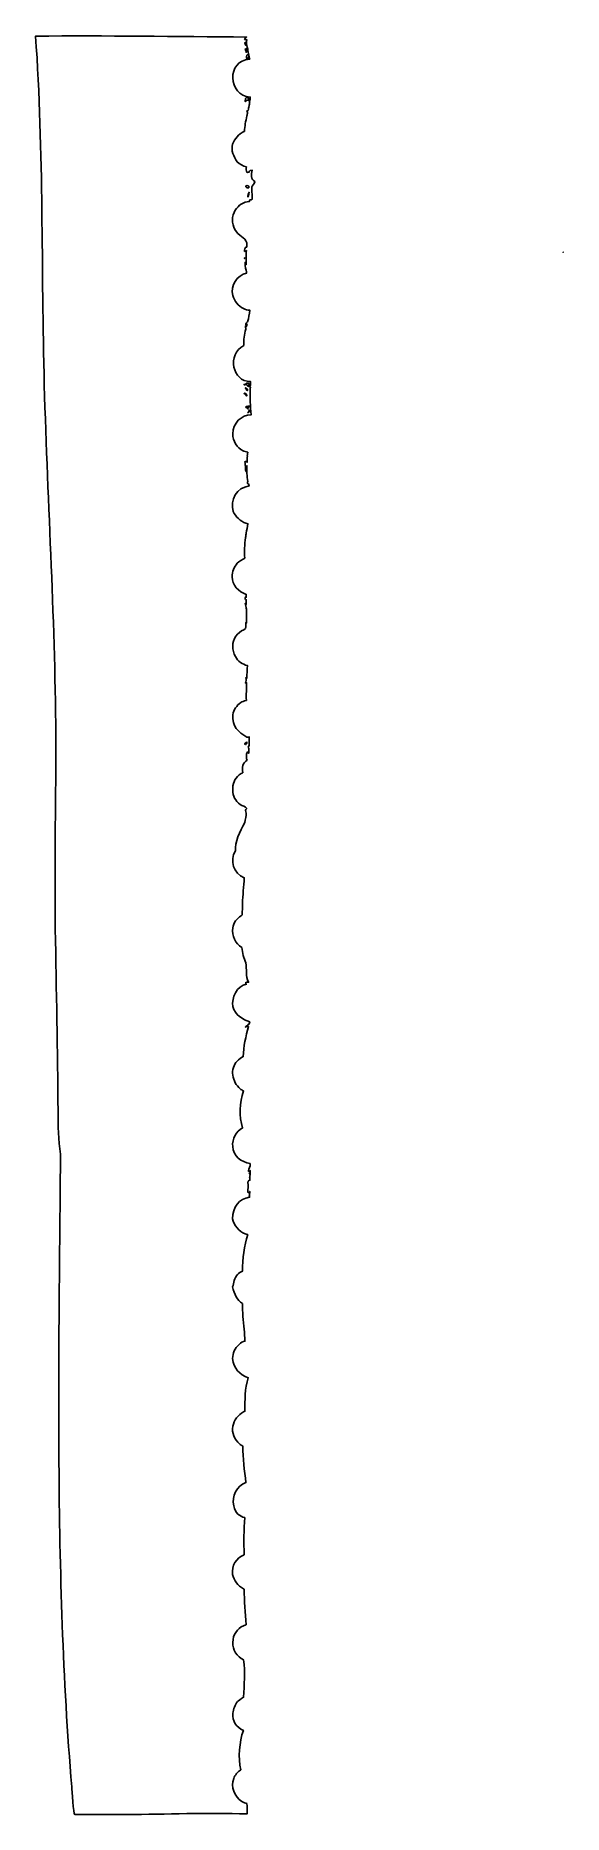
# Model space of a CAD drawing. Header units: centimetres. Extents: x -3.3 to 3.3, y -11.2 to 11.2.
import ezdxf

# ---------------------------------------------------------------- set-up
doc = ezdxf.new("R2010")
doc.units = ezdxf.units.CM
doc.header["$MEASUREMENT"] = 0
doc.layers.add('Camada 1', color=7, linetype='Continuous')

msp = doc.modelspace()

# ---------------------------------------------------------------- linework, layer by layer
at = {"layer": 'Camada 1'}
for points, knots in [([(-0.65872, -11.02086), (-0.68007, -11.01559), (-0.70187, -11.00951), (-0.72254, -10.99583), (-0.72254, -10.99583), (-0.81438, -10.93495), (-0.8642, -10.81295), (-0.82515, -10.70799), (-0.82515, -10.70799), (-0.80793, -10.66179), (-0.77655, -10.62586), (-0.73686, -10.59898), (-0.73686, -10.59898), (-0.77348, -10.446), (-0.75361, -10.25132), (-0.70432, -10.10492), (-0.70432, -10.10492), (-0.78613, -10.0664), (-0.8473, -9.98882), (-0.83656, -9.88952), (-0.83656, -9.88952), (-0.83074, -9.83607), (-0.81037, -9.78419), (-0.776, -9.74262), (-0.776, -9.74262), (-0.76894, -9.7341), (-0.73478, -9.70957), (-0.70149, -9.68909), (-0.70149, -9.68909), (-0.69522, -9.53246), (-0.6772, -9.37315), (-0.70257, -9.21848), (-0.70257, -9.21848), (-0.7118, -9.21374), (-0.72083, -9.20848), (-0.72974, -9.20253), (-0.72974, -9.20253), (-0.8097, -9.1494), (-0.84949, -9.05918), (-0.83364, -8.96419), (-0.83364, -8.96419), (-0.81909, -8.87669), (-0.75628, -8.80451), (-0.67121, -8.77888), (-0.67121, -8.77888), (-0.67097, -8.7788), (-0.67081, -8.77872), (-0.6706, -8.77867), (-0.6706, -8.77867), (-0.67505, -8.62929), (-0.69383, -8.4808), (-0.69539, -8.33142), (-0.69539, -8.33142), (-0.69833, -8.33026), (-0.70153, -8.32951), (-0.70431, -8.32806), (-0.70431, -8.32806), (-0.77141, -8.29255), (-0.82096, -8.22022), (-0.83835, -8.14719), (-0.83835, -8.14719), (-0.85735, -8.03733), (-0.78908, -7.94111), (-0.69526, -7.90039), (-0.69526, -7.90039), (-0.69658, -7.74497), (-0.6996, -7.58977), (-0.68666, -7.43464), (-0.68666, -7.43464), (-0.75072, -7.41784), (-0.80337, -7.38096), (-0.82477, -7.28756), (-0.82477, -7.28756), (-0.85274, -7.16559), (-0.78582, -7.03478), (-0.67274, -6.99482), (-0.67274, -6.99482), (-0.68814, -6.84234), (-0.71264, -6.69073), (-0.71158, -6.53709), (-0.71158, -6.53709), (-0.72574, -6.52931), (-0.73936, -6.52047), (-0.75177, -6.50947), (-0.75177, -6.50947), (-0.8121, -6.45579), (-0.85358, -6.36927), (-0.83625, -6.28778), (-0.83625, -6.28778), (-0.82, -6.21145), (-0.77151, -6.14199), (-0.70099, -6.10723), (-0.70099, -6.10723), (-0.6957, -6.10461), (-0.69038, -6.10234), (-0.68501, -6.10032), (-0.68501, -6.10032), (-0.68546, -5.95731), (-0.68705, -5.81629), (-0.64291, -5.67939), (-0.64291, -5.67939), (-0.75139, -5.64013), (-0.82801, -5.56173), (-0.83838, -5.4373), (-0.83838, -5.4373), (-0.84081, -5.37084), (-0.80798, -5.30932), (-0.76149, -5.26387), (-0.76149, -5.26387), (-0.734, -5.23699), (-0.70958, -5.22577), (-0.68524, -5.22008), (-0.68524, -5.22008), (-0.68672, -5.1706), (-0.68783, -5.1206), (-0.69286, -5.07035), (-0.69286, -5.07035), (-0.70376, -4.96161), (-0.7163, -4.8549), (-0.71662, -4.74788), (-0.71662, -4.74788), (-0.78295, -4.70705), (-0.81833, -4.62993), (-0.83838, -4.5401), (-0.83838, -4.5401), (-0.82616, -4.48544), (-0.81557, -4.42794), (-0.77869, -4.38347), (-0.77869, -4.38347), (-0.76279, -4.36434), (-0.73892, -4.3514), (-0.71424, -4.34018), (-0.71424, -4.34018), (-0.71469, -4.18363), (-0.69119, -4.02424), (-0.64817, -3.87954), (-0.64817, -3.87954), (-0.66275, -3.87695), (-0.67675, -3.87552), (-0.68265, -3.87353), (-0.68265, -3.87353), (-0.76036, -3.84734), (-0.82187, -3.76211), (-0.83838, -3.68393), (-0.83838, -3.68393), (-0.84378, -3.53992), (-0.75445, -3.43035), (-0.62605, -3.41456), (-0.62605, -3.41456), (-0.62597, -3.41017), (-0.62586, -3.40578), (-0.62579, -3.40138), (-0.62579, -3.40138), (-0.6319, -3.39858), (-0.63489, -3.3968), (-0.626, -3.39659), (-0.626, -3.39659), (-0.62589, -3.39667), (-0.62581, -3.39675), (-0.62571, -3.39683), (-0.62571, -3.39683), (-0.62539, -3.3782), (-0.62502, -3.35958), (-0.62465, -3.34095), (-0.62465, -3.34095), (-0.63105, -3.35132), (-0.63759, -3.3591), (-0.64174, -3.35648), (-0.64174, -3.35648), (-0.655, -3.34809), (-0.64304, -3.29052), (-0.64245, -3.2779), (-0.64245, -3.2779), (-0.6406, -3.23975), (-0.66444, -3.2212), (-0.622, -3.19577), (-0.622, -3.19577), (-0.62189, -3.19831), (-0.62197, -3.20093), (-0.622, -3.20355), (-0.622, -3.20355), (-0.62184, -3.19487), (-0.62168, -3.18622), (-0.6215, -3.17754), (-0.6215, -3.17754), (-0.62354, -3.17315), (-0.62557, -3.16878), (-0.62764, -3.16442), (-0.62764, -3.16442), (-0.62523, -3.16524), (-0.62327, -3.16577), (-0.62129, -3.16627), (-0.62129, -3.16627), (-0.62105, -3.15376), (-0.62076, -3.14124), (-0.62058, -3.12873), (-0.62058, -3.12873), (-0.62553, -3.12042), (-0.62979, -3.11278), (-0.63, -3.10836), (-0.63, -3.10836), (-0.62794, -3.115), (-0.62444, -3.11908), (-0.62053, -3.12201), (-0.62053, -3.12201), (-0.62029, -3.10735), (-0.62024, -3.09272), (-0.62005, -3.07806), (-0.62005, -3.07806), (-0.625, -3.08452), (-0.6314, -3.08886), (-0.63931, -3.09081), (-0.63931, -3.09081), (-0.64746, -3.08001), (-0.63177, -3.04662), (-0.61947, -3.02112), (-0.61947, -3.02112), (-0.61942, -3.01096), (-0.61921, -3.00077), (-0.61915, -2.99064), (-0.61915, -2.99064), (-0.73403, -2.97336), (-0.82687, -2.89769), (-0.83788, -2.77712), (-0.83788, -2.77712), (-0.84658, -2.68245), (-0.797, -2.58741), (-0.7148, -2.54394), (-0.7148, -2.54394), (-0.7588, -2.39506), (-0.75523, -2.23223), (-0.70223, -2.08013), (-0.70223, -2.08013), (-0.71721, -2.07198), (-0.73242, -2.06373), (-0.7453, -2.05367), (-0.7453, -2.05367), (-0.79277, -2.00856), (-0.82777, -1.94953), (-0.83682, -1.88405), (-0.83682, -1.88405), (-0.84619, -1.81645), (-0.82745, -1.75467), (-0.78073, -1.70474), (-0.78073, -1.70474), (-0.75943, -1.68193), (-0.73393, -1.66304), (-0.70612, -1.64889), (-0.70612, -1.64889), (-0.70379, -1.52501), (-0.67363, -1.3946), (-0.63947, -1.27059), (-0.63947, -1.27059), (-0.64876, -1.26839), (-0.66066, -1.26966), (-0.6777, -1.27771), (-0.6777, -1.27771), (-0.6804, -1.27858), (-0.64849, -1.2463), (-0.63087, -1.23985), (-0.63087, -1.23985), (-0.62838, -1.23109), (-0.6259, -1.22236), (-0.62344, -1.21368), (-0.62344, -1.21368), (-0.70681, -1.18418), (-0.81193, -1.12872), (-0.83455, -1.01961), (-0.83455, -1.01961), (-0.85654, -0.91388), (-0.78229, -0.75791), (-0.66532, -0.74119), (-0.66532, -0.74119), (-0.6718, -0.73667), (-0.67535, -0.73069), (-0.67617, -0.72307), (-0.67617, -0.72307), (-0.66532, -0.71548), (-0.65297, -0.7132), (-0.63915, -0.71643), (-0.63915, -0.71643), (-0.6795, -0.63795), (-0.6596, -0.55495), (-0.67132, -0.4728), (-0.67132, -0.4728), (-0.69841, -0.41343), (-0.71664, -0.34932), (-0.72437, -0.28018), (-0.72437, -0.28018), (-0.8038, -0.23099), (-0.84722, -0.13529), (-0.8369, -0.03473), (-0.8369, -0.03473), (-0.83021, 0.03052), (-0.78663, 0.08383), (-0.73276, 0.11889), (-0.73276, 0.11889), (-0.72771, 0.1222), (-0.72241, 0.12519), (-0.71712, 0.12815), (-0.71712, 0.12815), (-0.71807, 0.1789), (-0.71601, 0.22763), (-0.71474, 0.26833), (-0.71474, 0.26833), (-0.71138, 0.37721), (-0.69984, 0.48587), (-0.69249, 0.59459), (-0.69249, 0.59459), (-0.8246, 0.64468), (-0.87979, 0.81443), (-0.80462, 0.93365), (-0.80462, 0.93365), (-0.80827, 1.04073), (-0.75268, 1.17262), (-0.68622, 1.28785), (-0.68622, 1.28785), (-0.68603, 1.32502), (-0.66233, 1.37715), (-0.66984, 1.40749), (-0.66984, 1.40749), (-0.67484, 1.42786), (-0.68691, 1.44974), (-0.66233, 1.46379), (-0.66233, 1.46379), (-0.67696, 1.49379), (-0.71665, 1.4958), (-0.74528, 1.51594), (-0.74528, 1.51594), (-0.80537, 1.55679), (-0.83526, 1.62238), (-0.83818, 1.69371), (-0.83818, 1.69371), (-0.84133, 1.77242), (-0.81683, 1.83547), (-0.75582, 1.88707), (-0.75582, 1.88707), (-0.74077, 1.89982), (-0.72415, 1.9072), (-0.70952, 1.91501), (-0.70952, 1.91501), (-0.72643, 1.97171), (-0.70881, 2.04013), (-0.65647, 2.07212), (-0.65647, 2.07212), (-0.68105, 2.10379), (-0.65748, 2.21555), (-0.63612, 2.15837), (-0.63612, 2.15837), (-0.63551, 2.17758), (-0.63501, 2.19676), (-0.6344, 2.21597), (-0.6344, 2.21597), (-0.64554, 2.22724), (-0.6452, 2.2387), (-0.63326, 2.25463), (-0.63326, 2.25463), (-0.63215, 2.29067), (-0.63109, 2.3267), (-0.63024, 2.36274), (-0.63024, 2.36274), (-0.64101, 2.36189), (-0.65363, 2.35528), (-0.65966, 2.35869), (-0.65966, 2.35869), (-0.76801, 2.41954), (-0.85048, 2.49929), (-0.83608, 2.64005), (-0.83608, 2.64005), (-0.82986, 2.70117), (-0.78547, 2.75797), (-0.73697, 2.79391), (-0.73697, 2.79391), (-0.7244, 2.80322), (-0.69585, 2.81201), (-0.66678, 2.82), (-0.66678, 2.82), (-0.66794, 2.89506), (-0.66667, 2.97007), (-0.66368, 3.04508), (-0.66368, 3.04508), (-0.66786, 3.04331), (-0.67265, 3.0409), (-0.67868, 3.03727), (-0.67868, 3.03727), (-0.66574, 3.04587), (-0.6659, 3.10162), (-0.67373, 3.10559), (-0.67373, 3.10559), (-0.67063, 3.10403), (-0.66637, 3.10107), (-0.66143, 3.09715), (-0.66143, 3.09715), (-0.65881, 3.15068), (-0.6555, 3.2042), (-0.6519, 3.2577), (-0.6519, 3.2577), (-0.71596, 3.27254), (-0.77379, 3.31168), (-0.80422, 3.37015), (-0.80422, 3.37015), (-0.84634, 3.45132), (-0.8542, 3.54978), (-0.79848, 3.62603), (-0.79848, 3.62603), (-0.77276, 3.66119), (-0.73826, 3.68966), (-0.69871, 3.70781), (-0.69871, 3.70781), (-0.65918, 3.72601), (-0.6754, 3.75681), (-0.67299, 3.79832), (-0.67299, 3.79832), (-0.66955, 3.79451), (-0.66614, 3.7921), (-0.6627, 3.79033), (-0.6627, 3.79033), (-0.66368, 3.85203), (-0.66495, 3.91376), (-0.66617, 3.97546), (-0.66617, 3.97546), (-0.66657, 3.9739), (-0.66707, 3.97244), (-0.66733, 3.97075), (-0.66733, 3.97075), (-0.67103, 3.99168), (-0.67379, 4.0179), (-0.67977, 4.04039), (-0.67977, 4.04039), (-0.67675, 4.03401), (-0.67236, 4.02891), (-0.6671, 4.02462), (-0.6671, 4.02462), (-0.66747, 4.04438), (-0.66784, 4.06415), (-0.66816, 4.08391), (-0.66816, 4.08391), (-0.68247, 4.08939), (-0.6906, 4.0983), (-0.67443, 4.12071), (-0.67443, 4.12071), (-0.67247, 4.11753), (-0.67046, 4.11539), (-0.66842, 4.11341), (-0.66842, 4.11341), (-0.66861, 4.12608), (-0.66868, 4.13878), (-0.66882, 4.15148), (-0.66882, 4.15148), (-0.76214, 4.17947), (-0.84567, 4.27253), (-0.84567, 4.37098), (-0.84567, 4.37098), (-0.84567, 4.43387), (-0.82125, 4.49467), (-0.78011, 4.54193), (-0.78011, 4.54193), (-0.75699, 4.56852), (-0.71177, 4.58471), (-0.68531, 4.60718), (-0.68531, 4.60718), (-0.69502, 4.68806), (-0.68901, 4.77575), (-0.67708, 4.86197), (-0.67708, 4.86197), (-0.67835, 4.86231), (-0.67925, 4.8629), (-0.68073, 4.86308), (-0.68073, 4.86308), (-0.67901, 4.86411), (-0.67787, 4.86528), (-0.6765, 4.86641), (-0.6765, 4.86641), (-0.67441, 4.88131), (-0.67213, 4.89615), (-0.66975, 4.91094), (-0.66975, 4.91094), (-0.67028, 4.9138), (-0.67068, 4.91663), (-0.67078, 4.91935), (-0.67078, 4.91935), (-0.66985, 4.91895), (-0.6694, 4.9184), (-0.66861, 4.91795), (-0.66861, 4.91795), (-0.66194, 4.95867), (-0.65448, 4.99862), (-0.64726, 5.03688), (-0.64726, 5.03688), (-0.65438, 5.04016), (-0.66314, 5.04283), (-0.67441, 5.04474), (-0.67441, 5.04474), (-0.74508, 5.06694), (-0.79715, 5.12631), (-0.83086, 5.18994), (-0.83086, 5.18994), (-0.87756, 5.33707), (-0.78427, 5.49305), (-0.63258, 5.51109), (-0.63258, 5.51109), (-0.63533, 5.51993), (-0.63795, 5.52882), (-0.6402, 5.53776), (-0.6402, 5.53776), (-0.64242, 5.53739), (-0.64467, 5.53694), (-0.64692, 5.5363), (-0.64692, 5.5363), (-0.65578, 5.54662), (-0.6534, 5.55776), (-0.64724, 5.56879), (-0.64724, 5.56879), (-0.65973, 5.63263), (-0.66192, 5.69841), (-0.65999, 5.76458), (-0.65999, 5.76458), (-0.67465, 5.74193), (-0.68407, 5.71875), (-0.66576, 5.68991), (-0.66576, 5.68991), (-0.67806, 5.7042), (-0.67999, 5.71764), (-0.67708, 5.73087), (-0.67708, 5.73087), (-0.68057, 5.76066), (-0.67856, 5.79413), (-0.68356, 5.81564), (-0.68356, 5.81564), (-0.67493, 5.82247), (-0.66657, 5.81416), (-0.65832, 5.80701), (-0.65832, 5.80701), (-0.65697, 5.83357), (-0.65517, 5.86014), (-0.65329, 5.8866), (-0.65329, 5.8866), (-0.65477, 5.88726), (-0.65623, 5.8879), (-0.65768, 5.88856), (-0.65768, 5.88856), (-0.65908, 5.89105), (-0.65652, 5.89396), (-0.65257, 5.89684), (-0.65257, 5.89684), (-0.65167, 5.90954), (-0.6508, 5.92224), (-0.6499, 5.93491), (-0.6499, 5.93491), (-0.66914, 5.94396), (-0.69734, 5.94846), (-0.70578, 5.95237), (-0.70578, 5.95237), (-0.78904, 5.99095), (-0.83611, 6.0741), (-0.83643, 6.1648), (-0.83643, 6.1648), (-0.83704, 6.30133), (-0.72949, 6.40255), (-0.60563, 6.40459), (-0.60563, 6.40459), (-0.61304, 6.45735), (-0.61669, 6.51156), (-0.61804, 6.56591), (-0.61804, 6.56591), (-0.61931, 6.56538), (-0.62032, 6.56464), (-0.62177, 6.56424), (-0.62177, 6.56424), (-0.62034, 6.5648), (-0.61928, 6.56567), (-0.61804, 6.56641), (-0.61804, 6.56641), (-0.6196, 6.62914), (-0.61815, 6.69198), (-0.61613, 6.75284), (-0.61613, 6.75284), (-0.63867, 6.76403), (-0.67468, 6.77096), (-0.66857, 6.79202), (-0.66857, 6.79202), (-0.69201, 6.75871), (-0.71239, 6.80028), (-0.68061, 6.78236), (-0.68061, 6.78236), (-0.66897, 6.80122), (-0.66299, 6.80607), (-0.63169, 6.8022), (-0.63169, 6.8022), (-0.65098, 6.79013), (-0.63616, 6.78066), (-0.6155, 6.77143), (-0.6155, 6.77143), (-0.61492, 6.78815), (-0.61431, 6.80469), (-0.61373, 6.82104), (-0.61373, 6.82104), (-0.84479, 6.81956), (-0.91157, 7.15923), (-0.69792, 7.27488), (-0.69792, 7.27488), (-0.7034, 7.34394), (-0.69101, 7.41188), (-0.67424, 7.47975), (-0.67424, 7.47975), (-0.67527, 7.49642), (-0.6757, 7.52047), (-0.6757, 7.52023), (-0.6757, 7.52023), (-0.67342, 7.51568), (-0.67033, 7.51187), (-0.66702, 7.50848), (-0.66702, 7.50848), (-0.66379, 7.52092), (-0.66051, 7.53335), (-0.65723, 7.54581), (-0.65723, 7.54581), (-0.66504, 7.54002), (-0.67329, 7.53483), (-0.67506, 7.53176), (-0.67506, 7.53176), (-0.67239, 7.54819), (-0.66569, 7.56224), (-0.6517, 7.57227), (-0.6517, 7.57227), (-0.6512, 7.57211), (-0.65091, 7.5719), (-0.65043, 7.57171), (-0.65043, 7.57171), (-0.6381, 7.61949), (-0.62688, 7.66749), (-0.6217, 7.71607), (-0.6217, 7.71607), (-0.65004, 7.71745), (-0.6779, 7.7243), (-0.70351, 7.73761), (-0.70351, 7.73761), (-0.76802, 7.77119), (-0.81649, 7.83185), (-0.83604, 7.90176), (-0.83604, 7.90176), (-0.87197, 8.02982), (-0.78286, 8.15311), (-0.66321, 8.18344), (-0.66321, 8.18344), (-0.66445, 8.19476), (-0.66615, 8.20611), (-0.66705, 8.21741), (-0.66705, 8.21741), (-0.68607, 8.24554), (-0.68295, 8.31412), (-0.68308, 8.31875), (-0.68308, 8.31875), (-0.67856, 8.30957), (-0.67406, 8.2983), (-0.67038, 8.28639), (-0.67038, 8.28639), (-0.67173, 8.34627), (-0.66919, 8.40593), (-0.66567, 8.46565), (-0.66567, 8.46565), (-0.67223, 8.4616), (-0.67961, 8.45766), (-0.68874, 8.45396), (-0.68874, 8.45396), (-0.69464, 8.47309), (-0.68758, 8.51016), (-0.6631, 8.50841), (-0.6631, 8.50841), (-0.66196, 8.52624), (-0.6608, 8.54408), (-0.65966, 8.56194), (-0.65966, 8.56194), (-0.6835, 8.63486), (-0.7679, 8.64938), (-0.80933, 8.72799), (-0.80933, 8.72799), (-0.85227, 8.80927), (-0.85455, 8.8941), (-0.80496, 8.97268), (-0.80496, 8.97268), (-0.76551, 9.03533), (-0.70296, 9.07693), (-0.62864, 9.08066), (-0.62864, 9.08066), (-0.62864, 9.13106), (-0.58919, 9.06582), (-0.59321, 9.13641), (-0.59321, 9.13641), (-0.5958, 9.17991), (-0.59686, 9.22849), (-0.5984, 9.26407), (-0.5984, 9.26407), (-0.5947, 9.26852), (-0.56586, 9.30812), (-0.5658, 9.31939), (-0.5658, 9.31939), (-0.56408, 9.3187), (-0.56252, 9.31833), (-0.56101, 9.31809), (-0.56101, 9.31809), (-0.56127, 9.32248), (-0.56157, 9.32685), (-0.56183, 9.33121), (-0.56183, 9.33121), (-0.61337, 9.36182), (-0.60943, 9.41998), (-0.59289, 9.47382), (-0.59289, 9.47382), (-0.63972, 9.48163), (-0.6148, 9.44143), (-0.6557, 9.4448), (-0.6557, 9.4448), (-0.67115, 9.46105), (-0.67414, 9.49444), (-0.66515, 9.51404), (-0.66515, 9.51404), (-0.70825, 9.52645), (-0.749, 9.54828), (-0.78239, 9.57841), (-0.78239, 9.57841), (-0.82541, 9.64495), (-0.86277, 9.72102), (-0.83827, 9.80185), (-0.83827, 9.80185), (-0.81464, 9.8698), (-0.7621, 9.92845), (-0.69669, 9.95854), (-0.69669, 9.95854), (-0.69455, 9.95952), (-0.69238, 9.96021), (-0.69023, 9.96111), (-0.69023, 9.96111), (-0.68769, 10.02395), (-0.67459, 10.09002), (-0.66023, 10.15415), (-0.66023, 10.15415), (-0.66036, 10.15426), (-0.66047, 10.15439), (-0.66063, 10.15452), (-0.66063, 10.15452), (-0.66042, 10.15455), (-0.66031, 10.1546), (-0.6601, 10.15465), (-0.6601, 10.15465), (-0.6569, 10.16894), (-0.65367, 10.18309), (-0.65047, 10.19712), (-0.65047, 10.19712), (-0.66127, 10.20971), (-0.66896, 10.22075), (-0.64428, 10.22435), (-0.64428, 10.22435), (-0.64007, 10.24308), (-0.63608, 10.26144), (-0.63256, 10.27933), (-0.63256, 10.27933), (-0.63531, 10.2846), (-0.63584, 10.2888), (-0.63031, 10.29097), (-0.63031, 10.29097), (-0.62769, 10.30494), (-0.62542, 10.31857), (-0.62359, 10.33182), (-0.62359, 10.33182), (-0.62597, 10.33058), (-0.62833, 10.32931), (-0.63073, 10.32804), (-0.63073, 10.32804), (-0.60348, 10.37241), (-0.66999, 10.35074), (-0.68058, 10.33452), (-0.68058, 10.33452), (-0.68214, 10.4022), (-0.65907, 10.40342), (-0.62131, 10.35069), (-0.62131, 10.35069), (-0.62025, 10.36048), (-0.61943, 10.37008), (-0.61903, 10.37934), (-0.61903, 10.37934), (-0.61884, 10.38352), (-0.61839, 10.38749), (-0.61792, 10.39146), (-0.61792, 10.39146), (-0.89446, 10.40882), (-0.92129, 10.85472), (-0.62398, 10.86562), (-0.62398, 10.86562), (-0.62837, 10.88023), (-0.63226, 10.89488), (-0.63565, 10.9097), (-0.63565, 10.9097), (-0.6365, 10.88988), (-0.65391, 10.83607), (-0.66674, 10.88753), (-0.66674, 10.88753), (-0.66722, 10.90139), (-0.66264, 10.93828), (-0.63729, 10.91669), (-0.63729, 10.91669), (-0.64298, 10.94273), (-0.64676, 10.96881), (-0.64869, 10.99466), (-0.64869, 10.99466), (-0.65713, 11.02469), (-0.66396, 11.05411), (-0.66512, 11.07708), (-0.66512, 11.07708), (-0.67668, 11.06808), (-0.67086, 11.05181), (-0.67192, 11.03898), (-0.67192, 11.03898), (-0.67666, 11.05245), (-0.70118, 11.08033), (-0.66515, 11.07922), (-0.66515, 11.07922), (-0.66563, 11.09263), (-0.66412, 11.1038), (-0.65962, 11.11126), (-0.65962, 11.11126), (-0.66933, 11.11279), (-0.67901, 11.11428), (-0.68875, 11.11581), (-0.68875, 11.11581), (-0.68727, 11.12565), (-0.67629, 11.13534), (-0.66369, 11.14497), (-0.66369, 11.14497), (-1.54521, 11.15138), (-2.43003, 11.1631), (-3.30984, 11.15675), (-3.30984, 11.15675), (-3.20727, 9.69966), (-3.23984, 8.23715), (-3.20047, 6.77787), (-3.20047, 6.77787), (-3.15972, 5.26588), (-3.05783, 3.75543), (-3.05662, 2.24244), (-3.05662, 2.24244), (-3.05606, 1.47766), (-3.07416, 0.71381), (-3.06236, -0.05121), (-3.06236, -0.05121), (-3.05064, -0.81281), (-3.03106, -1.57426), (-3.02839, -2.33591), (-3.02839, -2.33591), (-3.02775, -2.51522), (-3.02217, -2.69495), (-2.99727, -2.87267), (-2.99727, -2.87267), (-2.9988, -3.05965), (-3.0005, -3.24669), (-3.00227, -3.43369), (-3.00227, -3.43369), (-3.00574, -3.79776), (-3.00939, -4.1619), (-3.01246, -4.52597), (-3.01246, -4.52597), (-3.01868, -5.26527), (-3.02233, -6.00457), (-3.01714, -6.74387), (-3.01714, -6.74387), (-3.00769, -8.10118), (-2.9697, -9.45958), (-2.85659, -10.81261), (-2.85659, -10.81261), (-2.85344, -10.85052), (-2.83759, -11.15855), (-2.81844, -11.15855), (-2.81844, -11.15855), (-2.81844, -11.15855), (-2.17277, -11.15855), (-2.17277, -11.15855), (-2.17277, -11.15855), (-1.66839, -11.15855), (-1.16095, -11.13548), (-0.65684, -11.1517), (-0.65684, -11.1517), (-0.65756, -11.10815), (-0.65811, -11.06454), (-0.65872, -11.02086)], [0, 0, 0, 0, 0.0045045, 0.0045045, 0.0045045, 0.0045045, 0.00900901, 0.00900901, 0.00900901, 0.00900901, 0.01351351, 0.01351351, 0.01351351, 0.01351351, 0.01801802, 0.01801802, 0.01801802, 0.01801802, 0.02252252, 0.02252252, 0.02252252, 0.02252252, 0.02702703, 0.02702703, 0.02702703, 0.02702703, 0.03153153, 0.03153153, 0.03153153, 0.03153153, 0.03603604, 0.03603604, 0.03603604, 0.03603604, 0.04054054, 0.04054054, 0.04054054, 0.04054054, 0.04504505, 0.04504505, 0.04504505, 0.04504505, 0.04954955, 0.04954955, 0.04954955, 0.04954955, 0.05405405, 0.05405405, 0.05405405, 0.05405405, 0.05855856, 0.05855856, 0.05855856, 0.05855856, 0.06306306, 0.06306306, 0.06306306, 0.06306306, 0.06756757, 0.06756757, 0.06756757, 0.06756757, 0.07207207, 0.07207207, 0.07207207, 0.07207207, 0.07657658, 0.07657658, 0.07657658, 0.07657658, 0.08108108, 0.08108108, 0.08108108, 0.08108108, 0.08558559, 0.08558559, 0.08558559, 0.08558559, 0.09009009, 0.09009009, 0.09009009, 0.09009009, 0.09459459, 0.09459459, 0.09459459, 0.09459459, 0.0990991, 0.0990991, 0.0990991, 0.0990991, 0.1036036, 0.1036036, 0.1036036, 0.1036036, 0.10810811, 0.10810811, 0.10810811, 0.10810811, 0.11261261, 0.11261261, 0.11261261, 0.11261261, 0.11711712, 0.11711712, 0.11711712, 0.11711712, 0.12162162, 0.12162162, 0.12162162, 0.12162162, 0.12612613, 0.12612613, 0.12612613, 0.12612613, 0.13063063, 0.13063063, 0.13063063, 0.13063063, 0.13513514, 0.13513514, 0.13513514, 0.13513514, 0.13963964, 0.13963964, 0.13963964, 0.13963964, 0.14414414, 0.14414414, 0.14414414, 0.14414414, 0.14864865, 0.14864865, 0.14864865, 0.14864865, 0.15315315, 0.15315315, 0.15315315, 0.15315315, 0.15765766, 0.15765766, 0.15765766, 0.15765766, 0.16216216, 0.16216216, 0.16216216, 0.16216216, 0.16666667, 0.16666667, 0.16666667, 0.16666667, 0.17117117, 0.17117117, 0.17117117, 0.17117117, 0.17567568, 0.17567568, 0.17567568, 0.17567568, 0.18018018, 0.18018018, 0.18018018, 0.18018018, 0.18468468, 0.18468468, 0.18468468, 0.18468468, 0.18918919, 0.18918919, 0.18918919, 0.18918919, 0.19369369, 0.19369369, 0.19369369, 0.19369369, 0.1981982, 0.1981982, 0.1981982, 0.1981982, 0.2027027, 0.2027027, 0.2027027, 0.2027027, 0.20720721, 0.20720721, 0.20720721, 0.20720721, 0.21171171, 0.21171171, 0.21171171, 0.21171171, 0.21621622, 0.21621622, 0.21621622, 0.21621622, 0.22072072, 0.22072072, 0.22072072, 0.22072072, 0.22522523, 0.22522523, 0.22522523, 0.22522523, 0.22972973, 0.22972973, 0.22972973, 0.22972973, 0.23423423, 0.23423423, 0.23423423, 0.23423423, 0.23873874, 0.23873874, 0.23873874, 0.23873874, 0.24324324, 0.24324324, 0.24324324, 0.24324324, 0.24774775, 0.24774775, 0.24774775, 0.24774775, 0.25225225, 0.25225225, 0.25225225, 0.25225225, 0.25675676, 0.25675676, 0.25675676, 0.25675676, 0.26126126, 0.26126126, 0.26126126, 0.26126126, 0.26576577, 0.26576577, 0.26576577, 0.26576577, 0.27027027, 0.27027027, 0.27027027, 0.27027027, 0.27477477, 0.27477477, 0.27477477, 0.27477477, 0.27927928, 0.27927928, 0.27927928, 0.27927928, 0.28378378, 0.28378378, 0.28378378, 0.28378378, 0.28828829, 0.28828829, 0.28828829, 0.28828829, 0.29279279, 0.29279279, 0.29279279, 0.29279279, 0.2972973, 0.2972973, 0.2972973, 0.2972973, 0.3018018, 0.3018018, 0.3018018, 0.3018018, 0.30630631, 0.30630631, 0.30630631, 0.30630631, 0.31081081, 0.31081081, 0.31081081, 0.31081081, 0.31531532, 0.31531532, 0.31531532, 0.31531532, 0.31981982, 0.31981982, 0.31981982, 0.31981982, 0.32432432, 0.32432432, 0.32432432, 0.32432432, 0.32882883, 0.32882883, 0.32882883, 0.32882883, 0.33333333, 0.33333333, 0.33333333, 0.33333333, 0.33783784, 0.33783784, 0.33783784, 0.33783784, 0.34234234, 0.34234234, 0.34234234, 0.34234234, 0.34684685, 0.34684685, 0.34684685, 0.34684685, 0.35135135, 0.35135135, 0.35135135, 0.35135135, 0.35585586, 0.35585586, 0.35585586, 0.35585586, 0.36036036, 0.36036036, 0.36036036, 0.36036036, 0.36486486, 0.36486486, 0.36486486, 0.36486486, 0.36936937, 0.36936937, 0.36936937, 0.36936937, 0.37387387, 0.37387387, 0.37387387, 0.37387387, 0.37837838, 0.37837838, 0.37837838, 0.37837838, 0.38288288, 0.38288288, 0.38288288, 0.38288288, 0.38738739, 0.38738739, 0.38738739, 0.38738739, 0.39189189, 0.39189189, 0.39189189, 0.39189189, 0.3963964, 0.3963964, 0.3963964, 0.3963964, 0.4009009, 0.4009009, 0.4009009, 0.4009009, 0.40540541, 0.40540541, 0.40540541, 0.40540541, 0.40990991, 0.40990991, 0.40990991, 0.40990991, 0.41441441, 0.41441441, 0.41441441, 0.41441441, 0.41891892, 0.41891892, 0.41891892, 0.41891892, 0.42342342, 0.42342342, 0.42342342, 0.42342342, 0.42792793, 0.42792793, 0.42792793, 0.42792793, 0.43243243, 0.43243243, 0.43243243, 0.43243243, 0.43693694, 0.43693694, 0.43693694, 0.43693694, 0.44144144, 0.44144144, 0.44144144, 0.44144144, 0.44594595, 0.44594595, 0.44594595, 0.44594595, 0.45045045, 0.45045045, 0.45045045, 0.45045045, 0.45495495, 0.45495495, 0.45495495, 0.45495495, 0.45945946, 0.45945946, 0.45945946, 0.45945946, 0.46396396, 0.46396396, 0.46396396, 0.46396396, 0.46846847, 0.46846847, 0.46846847, 0.46846847, 0.47297297, 0.47297297, 0.47297297, 0.47297297, 0.47747748, 0.47747748, 0.47747748, 0.47747748, 0.48198198, 0.48198198, 0.48198198, 0.48198198, 0.48648649, 0.48648649, 0.48648649, 0.48648649, 0.49099099, 0.49099099, 0.49099099, 0.49099099, 0.4954955, 0.4954955, 0.4954955, 0.4954955, 0.5, 0.5, 0.5, 0.5, 0.5045045, 0.5045045, 0.5045045, 0.5045045, 0.50900901, 0.50900901, 0.50900901, 0.50900901, 0.51351351, 0.51351351, 0.51351351, 0.51351351, 0.51801802, 0.51801802, 0.51801802, 0.51801802, 0.52252252, 0.52252252, 0.52252252, 0.52252252, 0.52702703, 0.52702703, 0.52702703, 0.52702703, 0.53153153, 0.53153153, 0.53153153, 0.53153153, 0.53603604, 0.53603604, 0.53603604, 0.53603604, 0.54054054, 0.54054054, 0.54054054, 0.54054054, 0.54504505, 0.54504505, 0.54504505, 0.54504505, 0.54954955, 0.54954955, 0.54954955, 0.54954955, 0.55405405, 0.55405405, 0.55405405, 0.55405405, 0.55855856, 0.55855856, 0.55855856, 0.55855856, 0.56306306, 0.56306306, 0.56306306, 0.56306306, 0.56756757, 0.56756757, 0.56756757, 0.56756757, 0.57207207, 0.57207207, 0.57207207, 0.57207207, 0.57657658, 0.57657658, 0.57657658, 0.57657658, 0.58108108, 0.58108108, 0.58108108, 0.58108108, 0.58558559, 0.58558559, 0.58558559, 0.58558559, 0.59009009, 0.59009009, 0.59009009, 0.59009009, 0.59459459, 0.59459459, 0.59459459, 0.59459459, 0.5990991, 0.5990991, 0.5990991, 0.5990991, 0.6036036, 0.6036036, 0.6036036, 0.6036036, 0.60810811, 0.60810811, 0.60810811, 0.60810811, 0.61261261, 0.61261261, 0.61261261, 0.61261261, 0.61711712, 0.61711712, 0.61711712, 0.61711712, 0.62162162, 0.62162162, 0.62162162, 0.62162162, 0.62612613, 0.62612613, 0.62612613, 0.62612613, 0.63063063, 0.63063063, 0.63063063, 0.63063063, 0.63513514, 0.63513514, 0.63513514, 0.63513514, 0.63963964, 0.63963964, 0.63963964, 0.63963964, 0.64414414, 0.64414414, 0.64414414, 0.64414414, 0.64864865, 0.64864865, 0.64864865, 0.64864865, 0.65315315, 0.65315315, 0.65315315, 0.65315315, 0.65765766, 0.65765766, 0.65765766, 0.65765766, 0.66216216, 0.66216216, 0.66216216, 0.66216216, 0.66666667, 0.66666667, 0.66666667, 0.66666667, 0.67117117, 0.67117117, 0.67117117, 0.67117117, 0.67567568, 0.67567568, 0.67567568, 0.67567568, 0.68018018, 0.68018018, 0.68018018, 0.68018018, 0.68468468, 0.68468468, 0.68468468, 0.68468468, 0.68918919, 0.68918919, 0.68918919, 0.68918919, 0.69369369, 0.69369369, 0.69369369, 0.69369369, 0.6981982, 0.6981982, 0.6981982, 0.6981982, 0.7027027, 0.7027027, 0.7027027, 0.7027027, 0.70720721, 0.70720721, 0.70720721, 0.70720721, 0.71171171, 0.71171171, 0.71171171, 0.71171171, 0.71621622, 0.71621622, 0.71621622, 0.71621622, 0.72072072, 0.72072072, 0.72072072, 0.72072072, 0.72522523, 0.72522523, 0.72522523, 0.72522523, 0.72972973, 0.72972973, 0.72972973, 0.72972973, 0.73423423, 0.73423423, 0.73423423, 0.73423423, 0.73873874, 0.73873874, 0.73873874, 0.73873874, 0.74324324, 0.74324324, 0.74324324, 0.74324324, 0.74774775, 0.74774775, 0.74774775, 0.74774775, 0.75225225, 0.75225225, 0.75225225, 0.75225225, 0.75675676, 0.75675676, 0.75675676, 0.75675676, 0.76126126, 0.76126126, 0.76126126, 0.76126126, 0.76576577, 0.76576577, 0.76576577, 0.76576577, 0.77027027, 0.77027027, 0.77027027, 0.77027027, 0.77477477, 0.77477477, 0.77477477, 0.77477477, 0.77927928, 0.77927928, 0.77927928, 0.77927928, 0.78378378, 0.78378378, 0.78378378, 0.78378378, 0.78828829, 0.78828829, 0.78828829, 0.78828829, 0.79279279, 0.79279279, 0.79279279, 0.79279279, 0.7972973, 0.7972973, 0.7972973, 0.7972973, 0.8018018, 0.8018018, 0.8018018, 0.8018018, 0.80630631, 0.80630631, 0.80630631, 0.80630631, 0.81081081, 0.81081081, 0.81081081, 0.81081081, 0.81531532, 0.81531532, 0.81531532, 0.81531532, 0.81981982, 0.81981982, 0.81981982, 0.81981982, 0.82432432, 0.82432432, 0.82432432, 0.82432432, 0.82882883, 0.82882883, 0.82882883, 0.82882883, 0.83333333, 0.83333333, 0.83333333, 0.83333333, 0.83783784, 0.83783784, 0.83783784, 0.83783784, 0.84234234, 0.84234234, 0.84234234, 0.84234234, 0.84684685, 0.84684685, 0.84684685, 0.84684685, 0.85135135, 0.85135135, 0.85135135, 0.85135135, 0.85585586, 0.85585586, 0.85585586, 0.85585586, 0.86036036, 0.86036036, 0.86036036, 0.86036036, 0.86486486, 0.86486486, 0.86486486, 0.86486486, 0.86936937, 0.86936937, 0.86936937, 0.86936937, 0.87387387, 0.87387387, 0.87387387, 0.87387387, 0.87837838, 0.87837838, 0.87837838, 0.87837838, 0.88288288, 0.88288288, 0.88288288, 0.88288288, 0.88738739, 0.88738739, 0.88738739, 0.88738739, 0.89189189, 0.89189189, 0.89189189, 0.89189189, 0.8963964, 0.8963964, 0.8963964, 0.8963964, 0.9009009, 0.9009009, 0.9009009, 0.9009009, 0.90540541, 0.90540541, 0.90540541, 0.90540541, 0.90990991, 0.90990991, 0.90990991, 0.90990991, 0.91441441, 0.91441441, 0.91441441, 0.91441441, 0.91891892, 0.91891892, 0.91891892, 0.91891892, 0.92342342, 0.92342342, 0.92342342, 0.92342342, 0.92792793, 0.92792793, 0.92792793, 0.92792793, 0.93243243, 0.93243243, 0.93243243, 0.93243243, 0.93693694, 0.93693694, 0.93693694, 0.93693694, 0.94144144, 0.94144144, 0.94144144, 0.94144144, 0.94594595, 0.94594595, 0.94594595, 0.94594595, 0.95045045, 0.95045045, 0.95045045, 0.95045045, 0.95495495, 0.95495495, 0.95495495, 0.95495495, 0.95945946, 0.95945946, 0.95945946, 0.95945946, 0.96396396, 0.96396396, 0.96396396, 0.96396396, 0.96846847, 0.96846847, 0.96846847, 0.96846847, 0.97297297, 0.97297297, 0.97297297, 0.97297297, 0.97747748, 0.97747748, 0.97747748, 0.97747748, 0.98198198, 0.98198198, 0.98198198, 0.98198198, 0.98648649, 0.98648649, 0.98648649, 0.98648649, 0.99099099, 0.99099099, 0.99099099, 0.99099099, 1, 1, 1, 1]), ([(-0.65891, 10.99991), (-0.65827, 10.98591), (-0.64502, 10.96287), (-0.66941, 10.95297), (-0.66941, 10.95297), (-0.65761, 10.96728), (-0.70865, 10.99877), (-0.65891, 10.99991)], [0, 0, 0, 0, 0.33333333, 0.33333333, 0.33333333, 0.33333333, 1, 1, 1, 1]), ([(-0.63612, 9.27257), (-0.62908, 9.2541), (-0.63514, 9.24923), (-0.66012, 9.25331), (-0.66012, 9.25331), (-0.69198, 9.27122), (-0.66197, 9.29533), (-0.63612, 9.27257)], [0, 0, 0, 0, 0.33333333, 0.33333333, 0.33333333, 0.33333333, 1, 1, 1, 1]), ([(-0.64274, 9.13705), (-0.64938, 9.14618), (-0.65592, 9.1507), (-0.63298, 9.19788), (-0.63298, 9.19788), (-0.63231, 9.17926), (-0.6375, 9.15579), (-0.64274, 9.13705)], [0, 0, 0, 0, 0.33333333, 0.33333333, 0.33333333, 0.33333333, 1, 1, 1, 1]), ([(-0.68552, 8.37947), (-0.68533, 8.37473), (-0.6851, 8.37013), (-0.6851, 8.37013), (-0.6851, 8.37013), (-0.69126, 8.36534), (-0.69722, 8.36048), (-0.68552, 8.37947)], [0, 0, 0, 0, 0.33333333, 0.33333333, 0.33333333, 0.33333333, 1, 1, 1, 1]), ([(3.30984, 8.44438), (3.30984, 8.44438), (3.30984, 8.44454), (3.30984, 8.44462), (3.30984, 8.44462), (3.30862, 8.4447), (3.30759, 8.44462), (3.30661, 8.44459), (3.30661, 8.44459), (3.30768, 8.44453), (3.30889, 8.4444), (3.30984, 8.44438)], [0, 0, 0, 0, 0.25, 0.25, 0.25, 0.25, 0.5, 0.5, 0.5, 0.5, 1, 1, 1, 1]), ([(-0.6534, 6.72707), (-0.64522, 6.68053), (-0.67234, 6.7313), (-0.67864, 6.73583), (-0.67864, 6.73583), (-0.67346, 6.75924), (-0.67235, 6.7313), (-0.6534, 6.72707)], [0, 0, 0, 0, 0.33333333, 0.33333333, 0.33333333, 0.33333333, 1, 1, 1, 1]), ([(-0.61993, 6.51765), (-0.64967, 6.50103), (-0.6503, 6.48915), (-0.64393, 6.47884), (-0.64393, 6.47884), (-0.66748, 6.49699), (-0.70751, 6.50416), (-0.61993, 6.51765)], [0, 0, 0, 0, 0.33333333, 0.33333333, 0.33333333, 0.33333333, 1, 1, 1, 1]), ([(-0.66311, 6.6614), (-0.6548, 6.6102), (-0.67613, 6.67511), (-0.69454, 6.66997), (-0.69454, 6.66997), (-0.68325, 6.69363), (-0.68195, 6.66569), (-0.66311, 6.6614)], [0, 0, 0, 0, 0.33333333, 0.33333333, 0.33333333, 0.33333333, 1, 1, 1, 1]), ([(-0.65332, 6.4282), (-0.63303, 6.44331), (-0.62898, 6.45495), (-0.63231, 6.46437), (-0.63231, 6.46437), (-0.62324, 6.4537), (-0.61895, 6.4432), (-0.65332, 6.4282)], [0, 0, 0, 0, 0.33333333, 0.33333333, 0.33333333, 0.33333333, 1, 1, 1, 1]), ([(-0.66012, 2.2998), (-0.6598, 2.29049), (-0.6589, 2.27178), (-0.67113, 2.26686), (-0.67113, 2.26686), (-0.70838, 2.26598), (-0.66642, 2.29959), (-0.66012, 2.2998)], [0, 0, 0, 0, 0.33333333, 0.33333333, 0.33333333, 0.33333333, 1, 1, 1, 1])]:
    msp.add_open_spline(points, degree=3, knots=knots, dxfattribs=at)

doc.saveas('drawing.dxf')
